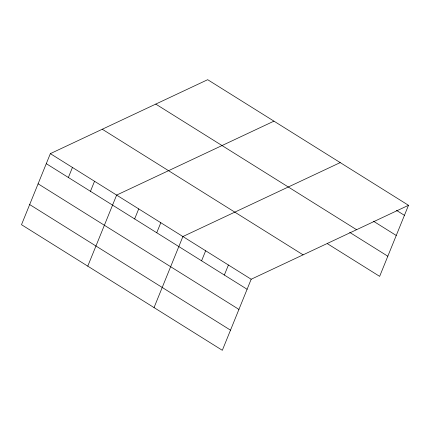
<?xml version="1.0" encoding="UTF-8"?>
<svg xmlns="http://www.w3.org/2000/svg" width="430" height="430" viewBox="0 0 430 430"><rect width="100%" height="100%" fill="white"/><g stroke="black" fill="none" stroke-linecap="round" stroke-linejoin="round"><path stroke-width="0.64" d="M50.353 153.639L21.5 224.697L222.326 350.305L251.179 279.242L408.5 205.303L207.674 79.695L50.353 153.639L251.179 279.242M68.37 177.482L72.444 167.453M90.461 191.302L94.535 181.272M87.774 266.149L116.627 195.086L273.948 121.147M134.644 218.934L138.718 208.905M156.735 232.754L160.809 222.724M154.042 307.595L182.895 236.538L340.221 162.599M201.584 260.806L205.658 250.776M224.347 275.039L228.416 265.009M408.5 205.303L379.647 276.361L327.3 243.622M396.46 210.351L404.426 215.333M373.487 221.235L396.25 235.473M155.762 104.098L356.583 229.706M349.703 232.377L387.822 256.221M102.27 129.237L303.096 254.845M46.279 163.669L247.105 289.272M38.103 183.809L238.929 309.412M29.675 204.556L230.501 330.165"/></g></svg>
